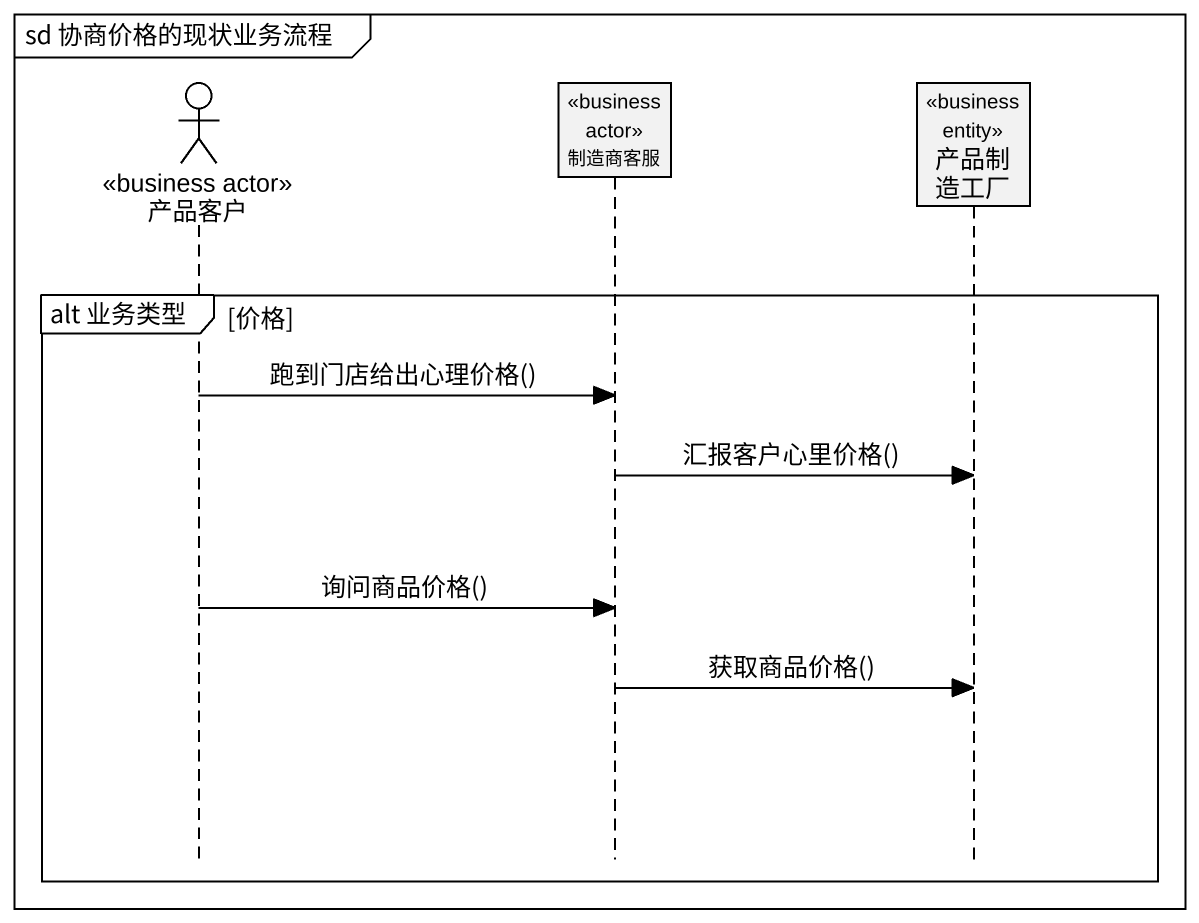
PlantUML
@startuml
mainframe sd 协商价格的现状业务流程
hide footbox
actor 产品客户 <<business actor>>
participant 制造商客服 <<business actor>>
participant 产品制造工厂 <<business entity>>

group alt 业务类型 [价格]
  产品客户 -> 制造商客服 : 跑到门店给出心理价格()
  制造商客服 -> 产品制造工厂 : 汇报客户心里价格()
  产品客户 -> 制造商客服 : 询问商品价格()
  制造商客服 -> 产品制造工厂 : 获取商品价格()
end
@enduml
